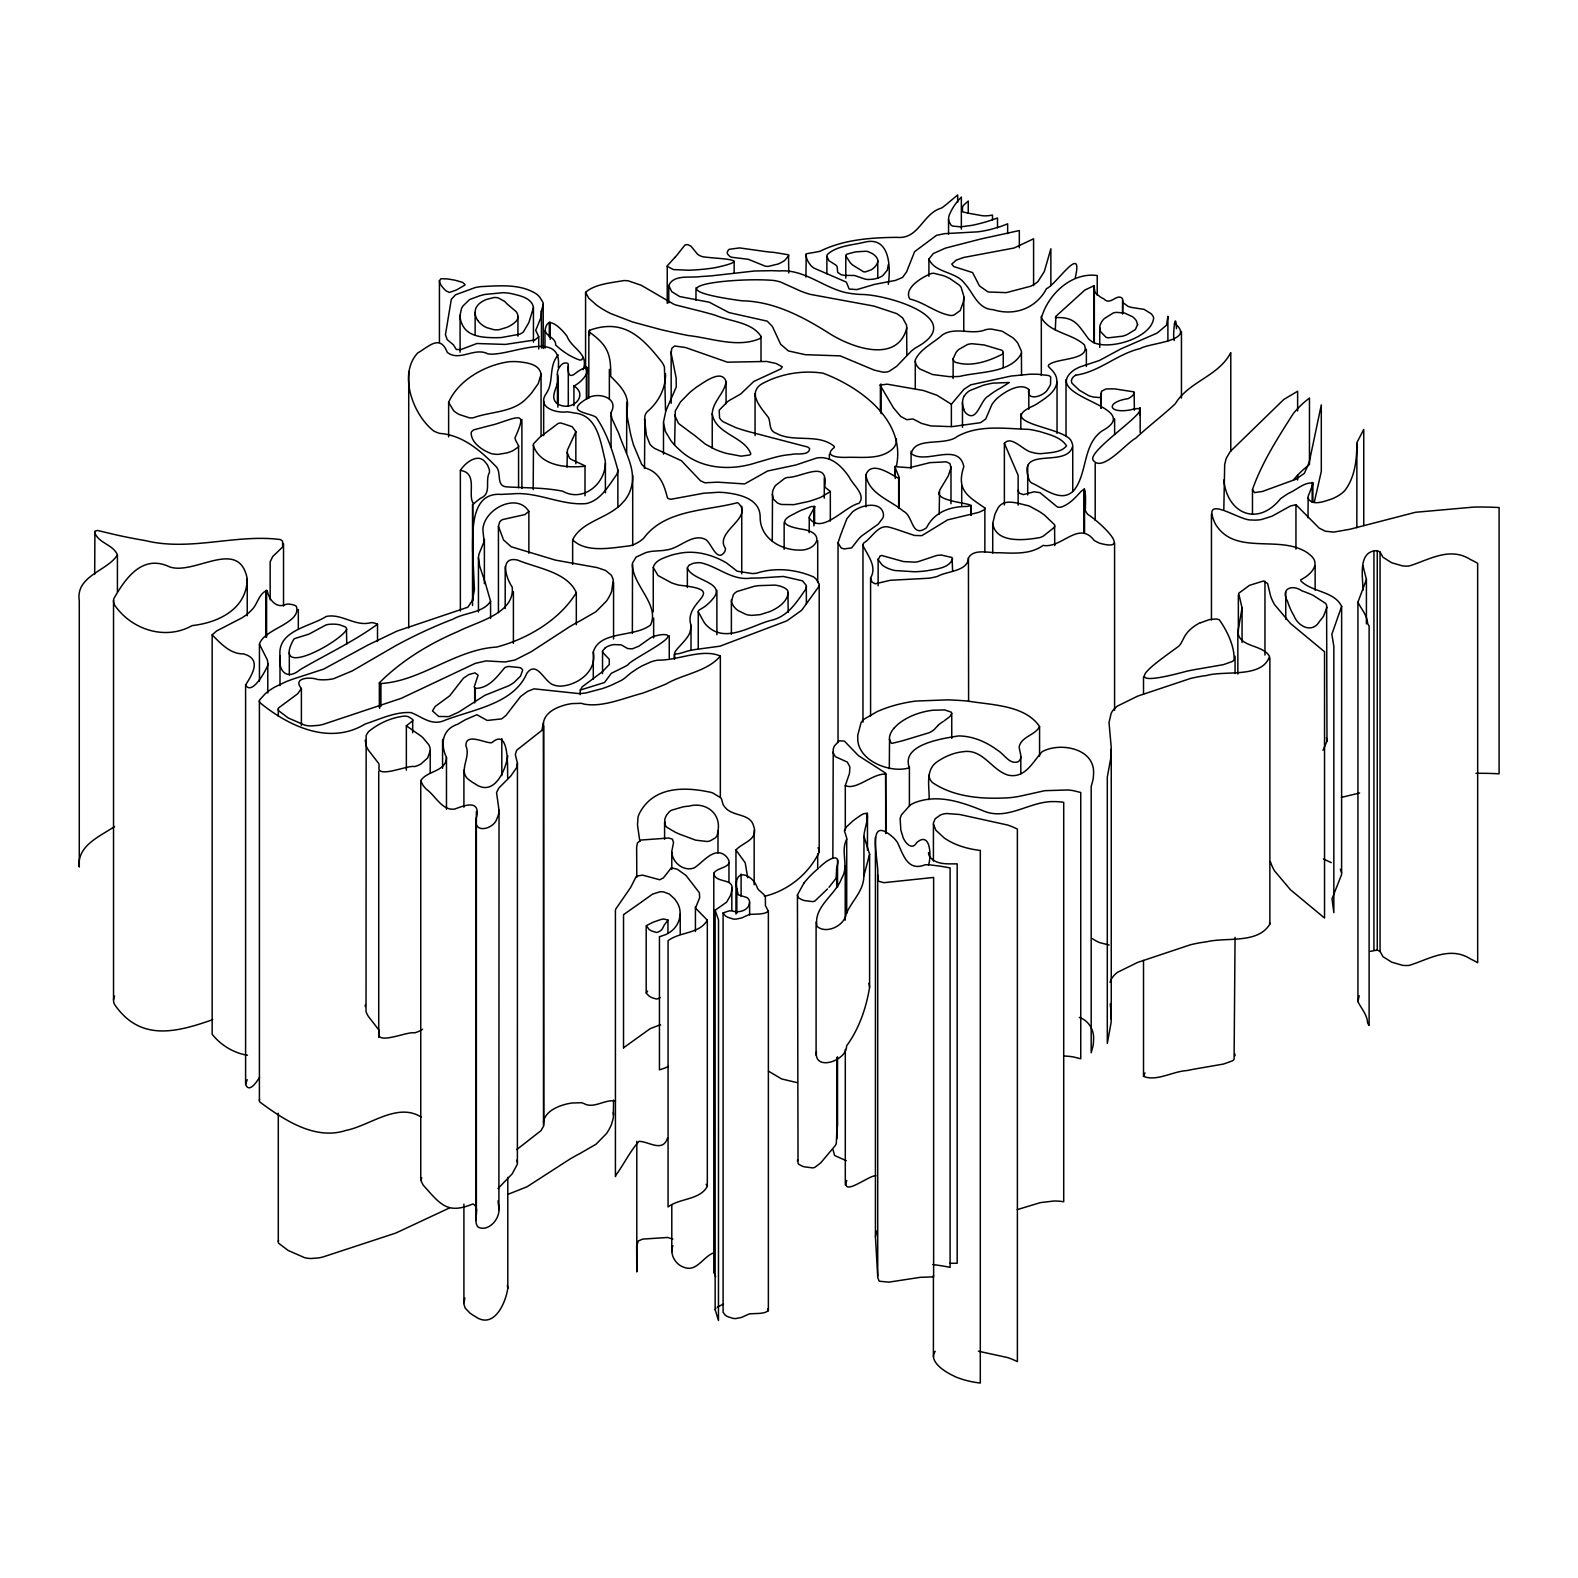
<?xml version="1.0" encoding="UTF-8"?>
<svg xmlns="http://www.w3.org/2000/svg" width="1578" height="1578" viewBox="0 0 1578 1578"><rect width="100%" height="100%" fill="white"/><g stroke="black" fill="none" stroke-linecap="round" stroke-linejoin="round"><path stroke-width="1.5" d="M720.337 796.555L720.337 656.014C701.855 648.124 678.047 660.63 657.671 660.156A31.718 18.305 0 0 0 650.945 661.872L641.851 665.995A137.148 79.176 0 0 0 637.196 668.717L631.792 672.327A65.369 37.734 0 0 0 628.478 674.97L625.342 677.633A43.119 24.893 0 0 1 621.042 680.552L611.495 685.128A134.091 77.421 0 0 1 602.48 688.56L586.01 692.92A33.651 19.429 0 0 1 578.515 693.551L534.035 688.836L527.624 691.361L520.562 696.549L505.946 715.465L501.705 718.878L487.227 720.456L476.891 714.735L465.707 719.588A206.757 119.376 0 0 0 457.798 724.184C442.057 729.292 440.183 744.283 446.475 757.46L446.475 809.238M528.867 553.286L528.867 511.39C517.071 492.395 484.919 508.589 482.947 528.551A37.635 21.737 0 0 0 483.006 531.253L484.111 541.629L479.357 553.069A47.498 27.418 0 0 0 478.45 557.744L479.653 566.107L485.077 582.262A224.115 129.396 0 0 1 486.616 587.588L490.58 601.218L490.58 618.477M573.919 385.959C587.529 394.441 575.122 408.919 562.439 405.822A13.097 7.574 0 0 1 558.533 404.461L557.448 403.85L557.409 374.242C556.797 369.035 562.873 360.08 568.139 363.729C568.691 367.635 566.561 378.365 573.642 374.696C597.115 356.194 587.667 379.529 573.919 385.959L573.919 405.684M819.732 867.249C825.61 860.898 842.317 849.556 836.695 867.742L836.695 887.467M803.912 883.088L797.442 894.923L798.034 1163.321A8.107 4.675 0 0 0 799.139 1164.505L801.979 1166.024A27.418 15.819 0 0 0 804.07 1166.773L812.611 1167.898A6.923 4.004 0 0 0 814.84 1167.345L820.678 1162.907L835.334 1145.51A31.718 18.305 0 0 0 836.301 1143.222L837.149 1124.424M877.703 874.863L878.492 881.214L883.818 882.694L933.624 877.447L933.624 1276.858L920.29 1277.332L888.868 1282.145L879.222 1281.218L877.723 1277.608L877.703 874.863C879.242 861.608 864.665 811.506 893.917 838.115A68.604 39.608 0 0 1 897.448 842.396C903.208 854.546 907.587 871.865 925.063 864.803A24.301 14.024 0 0 1 929.284 864.803L940.37 866.184A210.702 121.644 0 0 1 950.094 867.939L950.094 1267.351A210.702 121.644 0 0 0 940.37 1265.595L932.835 1264.53M877.703 1276.089L875.435 1236.619L875.435 837.208M94.7 574.392L94.897 531.194L97.481 530.445L114.346 534.469A302.542 174.665 0 0 0 123.656 536.52L127.068 537.21A376.945 217.626 0 0 0 145.511 540.623C190.149 551.629 235.891 533.759 280.332 539.558A9.448 5.444 0 0 1 282.62 541.372L282.64 546.974L272.718 556.541L270.154 561.867L270.173 599.818M617.866 507.011L617.866 470.027C612.974 452.038 606.84 432.707 596.129 417.282C589.462 412.667 567.35 412.351 582.538 401.522A47.616 27.497 0 0 1 586.562 398.918C596.622 391.226 619.799 397.242 611.061 412.529A61.266 35.367 0 0 0 612.205 419.176L616.761 429.177A305.323 176.263 0 0 1 618.931 433.851C624.691 451.86 637.571 470.638 630.411 490.107A79.176 45.703 0 0 1 627.965 495.551A81.8 47.222 0 0 1 624.71 500.404L619.858 505.611A50.003 28.877 0 0 1 615.992 508.629C602.185 519.201 580.645 523.403 572.636 539.775L572.636 564.431M572.636 539.775C586.109 553.444 612.303 547.744 630.155 545.791A29.114 16.806 0 0 0 636.881 543.088L638.577 542.122A42.389 24.479 0 0 0 643.666 538.256C664.969 509.418 705.859 511.035 737.616 502.652C755.408 517.367 713.69 531.549 725.407 548.355A21.5 12.427 0 0 1 724.677 551.846C716.984 562.991 711.579 543.503 705.879 539.656C692.545 532.457 679.704 548.671 666.311 549.953A16.806 9.705 0 0 1 661.596 550.604L651.99 551.294A37.734 21.776 0 0 0 645.974 552.556L636.072 557.093L632.522 562.971L632.364 633.429M772.273 541.215L772.51 492.119A43.454 25.09 0 0 1 775.469 485.531L784.818 478.292A17.555 10.139 0 0 1 787.402 477.444C801.742 477.7 828.884 458.646 824.722 486.497A10.395 5.996 0 0 0 826.004 488.036L830.324 491.35L830.324 521.174M1167.898 340.966L1167.898 316.33L1166.536 325.147L1157.207 333.037L1120.853 348.916L1099.393 360.494L1080.141 366.865A46.906 27.082 0 0 0 1073.77 370.159C1037.693 397.715 1147.956 405.98 1101.957 430.991C1082.725 444.7 1087.558 472.039 1074.519 489.653C1062.152 504.25 1044.38 488.391 1031.401 482.868A13.512 7.811 0 0 1 1029.389 480.402C1015.325 444.246 1067.044 469.337 1072.744 445.982A28.167 16.273 0 0 0 1071.718 442.294C1068.582 427.224 996.112 424.383 1030.572 407.144A56.788 32.783 0 0 0 1036.963 403.889C1045.662 397.972 1059.805 389.963 1056.353 377.359A44.026 25.426 0 0 0 1054.479 373.394L1053.65 372.171A37.024 21.382 0 0 0 1050.81 369.055L1048.542 366.609A3.649 2.111 0 0 1 1049.291 364.479C1057.753 357.89 1090.635 360.435 1084.402 344.892C1071.955 333.352 1050.238 333.017 1041.441 317.868C1047.871 294.692 1071.245 272.008 1097.223 275.519L1097.223 295.244M1326.98 607.214L1323.528 616.189A91.406 52.764 0 0 1 1319.681 621.121C1312.403 633.942 1298.004 626.604 1293.822 615.479A141.172 81.504 0 0 1 1290.567 609.266L1289.976 607.924A179.024 103.359 0 0 1 1287.51 601.218C1280.172 588.653 1292.165 584.038 1301.791 590.764A127.956 73.87 0 0 1 1312.916 595.202L1325.638 603.407A17.358 10.02 0 0 1 1326.605 605.262L1326.98 741.029L1323.528 749.333A91.406 52.764 0 0 1 1322.936 750.161M1326.98 741.029L1326.605 738.405A17.358 10.02 0 0 0 1326.348 737.774M665.541 410.576L664.437 367.063A46.295 26.727 0 0 0 660.945 360.928C642.049 337.1 623.31 318.125 589.541 330.275L588.831 331.676C608.003 345.464 611.021 354.005 610.706 376.373C620.075 385.821 630.49 395.407 626.762 410.477A263.408 152.08 0 0 0 627.413 417.835L630.628 434.206A727.833 420.221 0 0 0 633.547 445.035L641.556 464.11A35.327 20.396 0 0 0 645.757 468.114C660.255 472.71 664.299 485.452 667.455 497.958A5.839 3.373 0 0 0 671.084 499.259L703.749 493.224L718.601 492.277A44.598 25.741 0 0 1 726.708 492.829C740.792 494.585 760.182 499.358 760.162 517.032C759.945 537.743 779.986 549.972 798.843 550.071C815.648 551.136 826.438 534.192 804.445 529.616C792.235 527.723 772.924 523.58 794.385 513.738A89.69 51.778 0 0 1 801.072 510.345L811.408 506.518L814.82 506.775L809.297 516.716L809.179 532.674M717.99 830.778L717.26 835.176A17.851 10.296 0 0 1 715.386 837.839L710.238 840.837A11.046 6.391 0 0 1 707.062 841.488L695.622 840.147L679.211 834.032A191.648 110.657 0 0 1 675.167 832.178L666.902 827.306A14.439 8.324 0 0 1 665.403 825.373L664.752 820.067A39.332 22.703 0 0 1 666.646 814.998L669.447 811.644A16.628 9.606 0 0 1 671.636 810.185L683.333 806.792A48.287 27.871 0 0 1 689.093 806.121C705.544 801.585 721.284 813.36 717.99 830.778L717.99 852.968M516.677 1149.652L540.998 1130.637L543.601 1126.1L543.463 722.724C545.002 712.072 557.409 706.826 566.758 704.557A44.421 25.642 0 0 1 572.084 703.591L581.197 703.315A7.476 4.32 0 0 1 583.722 704.044C602.579 707.674 624.04 697.93 642.601 693.196A490.876 283.409 0 0 0 652.464 689.487A479.199 276.663 0 0 0 665.955 684.063C683.156 674.023 707.516 671.557 720.337 656.014M543.463 1122.136C545.002 1111.484 557.409 1106.237 566.758 1103.989A44.421 25.642 0 0 1 572.084 1103.002L581.197 1102.726A7.476 4.32 0 0 1 583.722 1103.456C593.801 1109.314 604.65 1098.959 615.519 1101.03M1028.797 389.51C1025.996 402.311 1045.109 395.96 1048.108 388.701A50.358 29.075 0 0 0 1050.534 384.361L1050.692 376.984A5.641 3.255 0 0 0 1048.463 375.505L1038.146 374.282A87.579 50.555 0 0 0 1029.763 374.223L1010.946 376.077L970.786 384.815L963.961 389.293L951.376 404.244L936.997 395.269L923.505 390.535L887.27 384.184L880.09 385.091L893.483 407.893L900.782 416.513L906.896 419.709L912.912 418.939L921.651 423.437L930.862 425.922L951.909 426.652L980.569 422.667L985.698 419.038L991.812 404.737A67.736 39.095 0 0 1 996.487 398.938C1003.805 392.212 1020.394 381.797 1028.797 389.51L1028.797 409.235M846.715 839.22C840.088 851.666 849.359 865.849 841.804 877.979C835.807 895.002 813.045 906.62 817.049 926.385C826.182 934.452 844.329 925.891 846.222 914.017C851.509 900.9 863.738 891.511 863.876 875.849L863.994 836.439C863.6 828.628 874.764 804.859 858.669 816.753A130.224 75.192 0 0 0 853.008 820.856L846.479 826.852L844.388 830.778L846.715 838.036L846.715 913.189M1174.387 340.453C1172.257 339.98 1175.432 306.25 1176.458 328.658M279.996 685.602L279.996 656.014C277.373 630.312 309.623 627.038 326.192 616.485C341.676 613.073 355.306 627.137 371.126 622.6A25.011 14.439 0 0 1 374.321 623.014L377.517 624.217L377.517 641.477M346.726 629.385C339.645 642.502 271.002 679.94 293.725 639.346A8.561 4.951 0 0 1 295.047 638.459L309.032 634.1L325.975 624.947A15.504 8.955 0 0 1 330.019 624.257L332.642 624.138A21.678 12.525 0 0 1 339.487 624.75L345.266 626.88A7.002 4.044 0 0 1 346.489 628.36L346.726 644.179M665.541 373.591C665.778 388.523 658.42 402.37 647.098 411.799A25.445 14.695 0 0 0 644.869 416.099L644.514 468.469M639.84 841.449L637.492 824.919L638.045 817.167A49.865 28.779 0 0 1 640.076 812.216C654.061 786.909 683.294 786.751 707.911 791.742A17.812 10.277 0 0 1 712.526 792.846L720.653 797.718A11.973 6.923 0 0 1 721.521 799.079L723.138 804.602A20.376 11.756 0 0 0 724.519 806.634C731.758 817.088 750.24 812.67 753.633 826.063C758.88 839.871 742.212 842.613 735.959 850.009L735.959 914.096M963.783 296.94L963.724 298.834A99.907 57.676 0 0 1 963.408 301.714L960.193 310.629L953.862 315.107A8.916 5.148 0 0 1 951.139 315.541C936.464 313.43 924.471 302.365 909.796 299.031C903.326 288.222 922.144 277.057 931.434 273.467A8.383 4.852 0 0 1 933.939 273.29L943.782 275.775A72.568 41.896 0 0 1 949.976 278.616L959.266 285.085A30.574 17.654 0 0 1 961.14 287.374L963.764 296.013L963.783 331.459M460.362 470.481C464.721 463.182 478.055 452.314 485.413 462.334A44.263 25.564 0 0 1 487.701 465.451L489.318 469.534A27.793 16.036 0 0 1 489.358 472.611C484.742 481.231 492.06 493.579 480.501 498.293A154.9 89.433 0 0 0 476.063 501.745L475.353 502.337A88.092 50.851 0 0 0 473.735 503.737C466.713 496.616 478.805 472.572 460.362 470.481L460.362 611.021M632.364 564.391C632.679 585.517 659.9 604.69 650.59 624.947C634.356 637.768 599.719 630.253 593.289 651.97L593.289 679.092M671.794 869.498L671.814 851.193L673.53 842.672L672.465 839.18L668.737 838.017L640.964 840.048L637.492 842.849L636.644 846.991L636.802 877.467M714.045 1252.774C703.216 1256.226 696.746 1272.696 683.688 1267.193C675.345 1264.412 669.427 1254.135 672.899 1245.673M788.211 592.618L787.678 595.517A43.178 24.932 0 0 1 780.282 605.518L778.487 606.859A49.904 28.818 0 0 1 769.788 611.613L760.063 614.67L751.759 615.361A16.214 9.369 0 0 1 746.118 614.473L738.031 610.568A32.546 18.798 0 0 1 733.632 606.228L732.231 603.861A26.865 15.524 0 0 1 731.502 601.455L733.375 594.63A19.469 11.243 0 0 1 737.064 591.494L754.442 586.247A75.902 43.829 0 0 1 758.505 585.655L774.916 585.122A18.443 10.652 0 0 1 785.824 588.712L787.106 589.876A9.093 5.247 0 0 1 787.915 591.139L788.211 612.343M557.409 374.242C561.472 384.342 547.388 396.019 557.448 403.85M1004.377 504.999L1004.377 443.359C1011.577 434.759 1023.747 451.347 1032.308 452.393A17.614 10.178 0 0 0 1041.263 453.655C1049.548 452.59 1061.008 452.866 1066.531 445.864C1061.087 437.086 1049.054 434.522 1039.744 431.544A82.766 47.794 0 0 0 1028.955 429.374C1005.048 428.743 978.912 424.324 957.096 436.573C944.611 446.337 914.431 436.317 911.394 453.655C925.655 465.037 958.615 441.347 963.823 466.634C955.992 490.028 967.728 496.281 984.869 507.938L984.238 509.832L978.893 512.337L947.628 519.872L921.828 535.652L914.431 535.455L896.837 529.478A98.901 57.104 0 0 0 889.597 527.289C878.078 523.718 872.121 538.039 863.58 543.108A9.507 5.484 0 0 0 862.988 545.574C867.722 555.555 877.368 566.66 870.583 577.942L870.583 716.017M832.849 858.294L833.223 749.155A42.882 24.755 0 0 1 834.446 745.94L839.22 740.812L844.348 741.068L858.491 755.684L885.613 773.121L885.929 833.204M896.403 439.019L896.343 441.781A30.238 17.457 0 0 1 893.444 448.034C881.55 460.125 862.476 456.87 847.07 457.344C839.299 457.719 822.493 456.673 834.308 447.442L834.21 446.337C819.554 434.246 798.547 441.229 781.544 435.607A25.978 14.991 0 0 1 776.534 433.398C768.664 431.031 770.892 423.397 768.585 417.776C761.977 408.663 747.282 394.244 760.912 384.44C779.315 373.927 802.216 369.962 823.124 373.217C860.109 387.103 906.166 420.537 896.403 466.141M1100.951 408.051L1101.424 391.324L1106 388.957L1114.522 388.859L1134.109 391.896L1134.404 410.241M1341.635 606.386L1331.852 634.277L1333.844 646.369L1333.844 912.656L1332.01 898.829L1341.596 874.567L1341.635 606.386C1334.357 591.119 1312.245 592.283 1300.903 580.98L1300.726 579.816C1310.056 575.22 1322.246 564.056 1309.562 554.489A32.448 18.739 0 0 0 1301.081 549.381C1273.762 537.033 1233.444 554.213 1215.376 523.955C1199.931 491.764 1239.578 520.937 1251.078 519.951A23.295 13.452 0 0 0 1261.414 519.556L1271.947 516.223L1290.409 506.025L1295.952 504.704L1319.129 528.058L1325.342 531.234L1333.962 532.082L1350.018 529.241L1415.545 512.278L1474.049 507.071A200.15 115.549 0 0 1 1499.1 507.544L1499.1 773.812A200.15 115.549 0 0 0 1476.022 773.319M490.58 601.218C483.381 612.994 464.642 612.442 453.182 619.089A351.381 202.872 0 0 0 435.212 626.407L427.086 630.016A493.46 284.908 0 0 0 410.359 638.025L406.315 640.076A385.012 222.281 0 0 0 395.092 646.053L352.269 670.926L333.747 678.658A27.299 15.76 0 0 1 328.027 679.585L326.153 679.743A29.331 16.944 0 0 1 317.454 679.467C310.136 676.666 292.206 677.81 301.398 688.501L301.398 725.486M875.435 1236.619L876.579 1231.057M952.619 558.908C948.891 568.573 935.458 568.987 926.68 570.822A80.537 46.492 0 0 1 914.668 571.769L894.844 570.526A27.299 15.76 0 0 1 882.102 564.944L878.236 559.776L880.031 555.989A3.866 2.229 0 0 1 881.747 555.515L903.583 561.59L915.26 562.163A16.076 9.29 0 0 0 918.495 561.551L936.622 555.495A22.565 13.038 0 0 1 941.553 555.081L952.067 557.527L952.619 571.236M446.475 757.46C446.239 771.918 426.573 770.675 420.754 780.755L420.754 1180.166L423.042 1184.861A156.735 90.479 0 0 0 424.285 1186.34A123.301 71.188 0 0 0 426.356 1188.648C442.274 1206.874 449.631 1213.482 472.966 1203.935C481.132 1208.176 472.019 1221.017 478.272 1227.171C485.57 1230.939 493.914 1224.469 496.952 1217.881A53.376 30.81 0 0 0 498.904 1211.47L499.023 810.283L496.557 792.511L498.885 787.994L510.779 776.041L516.499 767.835L517.446 763.279L515.296 754.521L516.677 750.24L541.905 730.338L543.463 722.724M888.315 264.611L887.29 270.193L882.832 275.558A17.95 10.356 0 0 1 878.887 277.669A18.522 10.691 0 0 1 872.969 279.207L868.827 279.503A12.802 7.377 0 0 1 865.257 279.168L854.605 275.499L846.597 275.4A10.316 5.957 0 0 1 843.619 275.223A11.105 6.411 0 0 1 840.975 274.611L837.681 272.343L837.168 266.781A9.034 5.227 0 0 0 835.571 264.887L828.983 260.725L826.892 256.543A14.991 8.659 0 0 1 827.365 254.492C836.932 245.635 852.396 245.221 864.764 242.144C890.209 235.95 890.722 267.806 888.315 284.336M1200.562 622.797L1209.34 619.602L1216.125 618.99A6.47 3.748 0 0 1 1219.38 619.937C1227.112 630.707 1234.686 646.447 1234.095 659.821A10.592 6.115 0 0 1 1232.418 661.438L1223.463 664.654L1195.236 669.526A226.423 130.718 0 0 0 1186.952 671.163C1117.678 689.842 1146.358 669.703 1178.845 646.152A37.3 21.54 0 0 0 1180.936 643.528L1183.914 637.828A55.151 31.836 0 0 1 1200.286 622.62M1235.061 937.352L1234.095 1059.232A10.592 6.115 0 0 1 1232.418 1060.85L1223.463 1064.065L1195.236 1068.937A226.423 130.718 0 0 0 1186.952 1070.574C1173.164 1071.206 1156.181 1081.877 1143.517 1076.334L1143.517 960.45M671.794 852.238C672.465 862.791 684.083 872.023 694.379 867.801C703.492 861.943 715.031 845.354 726.274 856.499C736.137 867.92 717.102 866.618 713.789 873.305C715.13 884.015 735.427 877.19 731.62 890.84A73.949 42.685 0 0 1 730.436 895.614L726.59 902.202L715.15 910.23L715.15 1309.641L718.463 1320.549L718.523 919.994L715.15 910.23M1362.938 590.29C1363.155 578.002 1357.119 550.643 1377.259 550.663L1380.06 552.063L1382.21 555.851A11.125 6.43 0 0 0 1383.117 557.35L1391.678 562.735L1402.349 565.851A18.837 10.868 0 0 0 1409.075 566.009C1428.938 559.953 1449.787 546.205 1470.617 559.618A78.979 45.604 0 0 1 1477.659 563.346L1477.679 962.758A78.979 45.604 0 0 0 1470.617 959.01C1449.787 945.616 1428.938 959.345 1409.075 965.42A18.837 10.868 0 0 1 1402.349 965.263L1391.678 962.146L1383.117 956.761A11.125 6.43 0 0 1 1382.21 955.262L1380.06 951.475L1377.259 950.074L1370.434 951.337M1223.818 509.576L1224.686 464.425L1226.224 458.33L1230.248 451.545L1283.782 399.471L1297.629 391.226L1297.629 410.951M476.063 1220.386L476.063 819.061C481.349 799.967 466.753 804.326 455.115 808.962C442.353 811.467 435.528 795.588 426.356 789.237A123.301 71.188 0 0 1 424.285 786.929A156.735 90.479 0 0 1 423.042 785.449L420.754 780.755M558.277 354.971C548.256 365.8 554.213 381.6 546.402 393.317C536.204 407.459 556.206 413.436 567.232 411.838A39.43 22.763 0 0 1 573.919 412.943C597.865 414.777 600.547 442.57 605.281 460.815C606.82 482.612 583.663 502.987 562.695 491.212C544.311 487.444 525.435 488.056 506.814 486.872C495.236 486.241 502.356 471.684 495.472 465.964C480.284 450.401 462.354 434.976 439.69 433.398A26.826 15.484 0 0 1 433.812 431.031C413.081 415.113 397.972 374.006 417.697 352.999C428.979 346.509 440.084 333.925 447.284 352.387C459.297 361.993 474.682 346.864 487.78 353.827C507.899 357.437 562.833 327.553 558.277 367.299M933.407 861.036L933.446 822.907L935.182 818.745L940.429 814.998A14.518 8.383 0 0 1 946.524 813.518L959.779 814.504L1007.731 825.057A69.373 40.061 0 0 1 1017.376 829.081L1017.396 1361.617A69.373 40.061 0 0 0 1007.731 1357.593L978.399 1351.222M933.407 824.051L935.892 830.245L944.058 837.839A67.44 38.937 0 0 0 951.731 842.415L956.031 844.388A63.317 36.55 0 0 0 980.313 850.443L980.293 1383.038A63.317 36.55 0 0 1 955.933 1377.022L951.731 1374.951A67.44 38.937 0 0 1 944.058 1370.394C938.318 1366.509 929.797 1358.658 935.182 1351.301M448.625 436.889L448.625 402.37C458.37 380.022 485.353 364.912 509.221 361.717A39.391 22.743 0 0 1 517.86 361.697C526.263 362.585 539.459 363.867 541.057 374.203L541.057 435.844M736.827 888.572C733.474 866.578 753.298 874.705 757.341 887.96A19.232 11.105 0 0 0 759.038 890.229L763.279 893.996A23.197 13.393 0 0 1 765.369 896.856L765.429 905.654L768.368 911.295L768.368 1310.707L765.508 1312.324A19.843 11.46 0 0 1 758.781 1313.429L749.589 1313.823L744.481 1316.052A17.812 10.296 0 0 1 741.108 1317.512L736.078 1318.518A8.837 5.109 0 0 1 733.119 1318.419L727.616 1316.624A19.607 11.322 0 0 1 725.249 1315.164L723.099 1312.324L723.099 912.912L729.115 910.861A17.378 10.02 0 0 1 732.093 910.94C739.096 913.267 749.649 910.427 749.589 901.669A13.669 7.89 0 0 0 748.465 899.026A13.946 8.048 0 0 0 747.025 897.566L738.228 894.805L736.827 888.572L736.827 913.228M889.302 768.644L889.558 736.67A45.979 26.55 0 0 1 894.41 727.714M1357.928 602.185C1361.222 609.147 1367.1 614.927 1367.633 623.527A40.042 23.118 0 0 0 1369.112 626.012L1369.112 1025.444A40.042 23.118 0 0 1 1367.633 1022.938C1367.1 1014.338 1361.222 1008.559 1357.928 1001.596L1357.928 602.185L1366.41 579.52L1362.938 565.634M1357.928 1001.596L1359.21 995.757M533.186 489.614L533.482 443.832L539.696 437.362L558.158 423.456A6.036 3.491 0 0 1 561.176 423.042L572.163 426.671L575.852 431.721L567.39 450.144L566.995 467.167M439.434 280.746L441.012 278.695L446.988 278.911A69.195 39.943 0 0 1 455.273 280.273L462.571 282.363L464.997 284.533A2.959 1.716 0 0 1 464.899 285.125L457.226 289.543A96.258 55.585 0 0 1 455.352 290.411L449.237 292.423L445.765 290.687A60.615 34.992 0 0 1 441.209 285.362L440.933 284.947A28.463 16.431 0 0 1 439.789 282.64L439.434 280.746L439.434 342.387M517.446 763.279L517.387 1164.15L512.219 1173.815L497.958 1188.629M583.091 357.378L581.828 359.606A3.057 1.756 0 0 1 580.014 360.1C571.157 357.279 562.596 351.46 555.712 345.109C556.048 337.002 544.686 336.449 545.238 329.329C547.822 313.766 562.379 330.118 567.054 336.232C571.552 348.817 589.442 353.393 583.091 369.706M541.057 374.203L538.295 383.553L531.53 393.06A148.51 85.745 0 0 1 526.934 398.011C513.146 412.943 490.916 411.207 473.065 417.874A11.697 6.766 0 0 1 469.337 417.815L459.198 414.481A35.702 20.613 0 0 1 453.675 410.793L448.625 402.37M698.245 648.755L698.265 611.317A4.379 2.525 0 0 1 698.896 610.232L702.624 607.944A36.689 21.185 0 0 0 705.78 605.834L709.449 602.599A72.095 41.62 0 0 0 712.191 599.601C728.464 582.045 691.361 581 687.357 567.804L688.994 565.22L692.88 563.464A13.965 8.068 0 0 1 700.671 562.754C717.99 566.502 732.192 581.079 751.306 578.061A100.124 57.814 0 0 0 761.326 577.883L783.378 576.463L802.551 580.842L806.299 585.458L806.397 603.644M498.431 612.56L498.431 526.283L499.693 521.983A13.157 7.594 0 0 1 502.415 519.616L524.863 514.586L528.867 511.39M541.412 310.965L543.108 304.988A15.602 9.014 0 0 0 542.931 302.345L539.834 297.256A50.062 28.897 0 0 0 536.914 294.317C520.898 283.527 499.516 285.756 481.053 286.604A32.369 18.68 0 0 0 474.939 287.65L455.509 294.81L451.308 299.347L445.45 334.694L447.205 339.645L453.478 344.892L456.298 349.468L460.697 349.645L476.891 343.511L505.354 344.418L535.021 339.96L538.709 336.686L535.731 330.354L540.998 317.434L541.412 310.965L541.491 347.988M1039.567 726.59C1035.247 735.19 1021.933 736.334 1019.23 746.335C1018.994 751.306 1023.392 757.716 1018.461 761.622C1009.742 765.251 1004.239 754.047 997.69 750.359C986.388 741.936 972.679 735.94 958.398 735.94C942.973 738.484 900.624 744.264 909.362 767.736C892.122 773.516 860.109 762.233 857.84 740.851A160.483 92.648 0 0 1 857.761 735.249L861.095 722.546A29.509 17.042 0 0 1 864.172 719.134L877.052 711.658A98.901 57.104 0 0 1 887.546 707.536A96.712 55.841 0 0 1 902.478 703.394L905.693 702.723A103.537 59.767 0 0 1 915.871 701.046L947.589 699.863A211.768 122.256 0 0 1 967.551 701.046C991.379 705.09 1025.128 704.893 1039.567 726.59L1039.567 756.178M1055.307 329.94L1055.879 316.33L1084.895 290.017L1093.81 285.835L1094.678 290.983A14.163 8.166 0 0 0 1095.645 293.054L1099.965 296.743A41.067 23.709 0 0 0 1103.791 298.853C1110.301 305.895 1116.179 293.863 1121.859 297.946A9.448 5.444 0 0 1 1122.629 299.603L1122.55 314.061M1356.843 527.703L1356.902 442.629L1363.747 429.394L1363.747 525.553M838.036 542.832L840.66 534.843A161.903 93.477 0 0 0 842.415 530.208L846.913 518.728L852.455 511.962A30.1 17.378 0 0 1 857.919 508.53C865.75 504.467 881.333 502.258 883.424 513.895A27.477 15.859 0 0 1 882.93 517.86L878.256 524.113L861.785 535.869A46.748 26.984 0 0 0 857.544 540.347L851.647 547.901L844.21 548.907A9.172 5.286 0 0 1 840.995 547.763L838.036 542.832L838.036 742.528M953.132 358.798L956.13 352.269A45.584 26.313 0 0 1 958.793 349.448L967.511 344.497A14.005 8.087 0 0 1 972.028 343.728L984.179 344.971L1001.695 350.198A5.898 3.412 0 0 1 1002.405 350.77A6.194 3.57 0 0 1 1002.74 354.024C988.656 361.204 970.746 367.516 955.084 362.112A7.219 4.182 0 0 1 953.625 360.632L953.132 358.798L953.132 378.523M863.994 836.439L869.596 854.171L869.596 987.315C866.085 1008.539 859.004 1028.836 846.577 1045.918C846.913 1060.949 813.637 1071.916 816.477 1051.638M869.596 854.171L863.876 875.849M460.086 352.229L460.086 315.245L461.407 308.815A35.091 20.258 0 0 1 463.064 305.895L469.613 299.544L479.613 295.816A93.319 53.869 0 0 1 484.801 294.455L503.362 292.66A41.501 23.966 0 0 1 510.72 293.469C518.866 295.461 532.082 297.611 533.443 307.651L533.443 342.17M507.8 755.744C505.631 770.754 493.835 797.324 475.037 783.832A51.305 29.627 0 0 1 469.751 780.341C456.851 772.056 471.368 757.479 465.944 746.078C465.175 732.981 482.986 742.114 490.107 742.745A3.215 1.854 0 0 0 491.961 742.587C510.858 726.058 506.873 773.437 507.8 777.934M507.8 1177.346L507.8 1288.299C505.631 1303.31 493.835 1329.879 475.037 1316.387A51.305 29.627 0 0 1 469.751 1312.896L465.214 1308.142L463.912 1304.217L463.912 1204.152M247.233 578.81C246.858 609.069 218.297 622.718 192.141 625.598C165 640.865 131.092 629.484 114.346 604.709A25.938 14.971 0 0 1 113.892 598.516C125.55 578.179 142.395 553.937 169.497 566.837C194.41 575.733 239.106 536.757 247.233 578.81L247.233 615.775M576.325 624.691L576.325 592.638C567.192 571.946 537.053 568.238 517.623 560.072C499.121 555.91 506.025 578.396 512.16 586.937C515.355 613.724 476.28 621.91 458.153 631.456C429.374 643.627 401.325 660.748 379.371 682.781L379.371 707.437M663.49 422.095L665.877 410.872L676.291 386.906L676.134 377.872L671.183 353.393L671.735 348.462L674.536 345.996L685.503 347.515L727.419 362.19L766.75 361.461L776.317 363.551L782.274 366.846L780.814 368.936L753.791 381.462L740.693 394.007L732.902 398.425A65.369 37.734 0 0 0 727.754 401.502L719.213 410.181L719.548 417.874A21.619 12.486 0 0 0 723.217 421.799L735.703 427.599A215.515 124.425 0 0 0 742.627 429.867A210.052 121.269 0 0 0 747.558 431.346L807.739 447.047A6.805 3.925 0 0 1 809.672 448.882C808.666 456.2 796.397 452.866 791.091 454.543C779.354 455.214 768.308 459.435 757.045 462.433C731.107 471.191 700.119 469.416 679.428 449.769A115.431 66.631 0 0 1 670.906 440.696L665.265 431.169L663.49 422.095L663.49 454.148M1018.126 505.098L1018.145 475.313L1004.377 443.359M674.615 444.641L675.325 410.891L680.493 401.917L689.547 392.685A143.105 82.628 0 0 1 696.983 386.827C703.966 382.468 721.698 368.463 726.077 381.541L726.077 403.731M1270.468 861.785A114.385 66.039 0 0 0 1274.511 870.839L1290.469 889.755L1324.534 918.041L1324.534 651.753L1290.469 623.468L1274.511 604.552A114.385 66.039 0 0 1 1270.468 595.517L1267.607 583.485L1263.386 581L1249.5 585.339L1238.671 593.289L1242.064 607.984L1237.842 632.107L1237.842 674.023M259.443 681.223L259.443 644.238C263.763 628.636 301.97 623.468 296.309 606.228A11.046 6.391 0 0 0 293.35 604.808L288.971 604.058A7.495 4.32 0 0 0 285.874 604.374C276.15 609.147 268.753 599.147 267.215 590.586C258.733 592.815 257.549 605.262 250.922 610.725A71.01 40.989 0 0 1 246.76 614.453A66.256 38.247 0 0 1 241.947 617.866L216.6 630.963L212.162 634.869L212.162 1034.28C221.019 1045.386 233.623 1052.94 247.45 1055.268M726.077 381.541C724.499 393.336 712.842 401.443 712.23 413.614L712.23 448.132M1252.478 514.191L1252.478 489.535C1261.867 462.571 1277.924 437.717 1293.25 413.653A149.614 86.376 0 0 1 1305.953 400.832L1309.464 398.05L1309.464 464.622M422.549 1029.27L420.833 1030.335A23.492 13.571 0 0 1 414.58 1032.86C407.795 1030.986 375.702 1045.82 379.114 1032.525A21.757 12.565 0 0 0 378.681 1029.724L368.424 1016.469A51.246 29.587 0 0 1 366.037 1011.537L366.155 735.565A31.461 18.167 0 0 1 368.897 731.364C378.838 723.158 391.916 717.319 404.796 716.077A11.815 6.825 0 0 1 408.248 716.668L412.509 719.312A5.267 3.038 0 0 1 412.509 720.988L406.355 725.801L406.355 770.182M365.228 1006.547L365.327 1004.93M1143.517 1076.334L1145.036 1072.902M797.442 1161.211L797.62 1159.869M899.046 508.136L899.263 477.641L894.785 466.634L909.48 467.719L929.955 462.63L946.346 461.841L949.995 463.597L950.903 468.015L948.279 475.905L939.581 490.363L939.166 514.211M499.023 810.283L498.904 812.059A53.376 30.81 0 0 1 496.952 818.469C494.427 828.766 473.578 834.624 476.063 819.061M498.431 526.283L503.56 539.992L511.193 546.757L555.495 560.131L596.938 567.547L605.636 570.467L611.416 575.28L613.29 579.698L611.633 591.454A106.712 61.601 0 0 1 606.386 601.159L595.951 611.712L580.053 620.904A207.98 120.066 0 0 0 569.993 626.486L531.214 651.734L515.02 659.999L505.138 661.971L486.004 660.906L475.215 663.391L401.246 698.344L323.766 724.184A28.818 16.648 0 0 1 319.012 725.308L311.083 725.959A18.226 10.513 0 0 1 304.653 725.13L288.202 717.951L278.675 710.731A8.817 5.089 0 0 1 278.576 707.93L297.631 693.827L301.398 688.501M613.566 1100.044L613.349 1117.717L611.633 1123.99A106.712 61.601 0 0 1 606.386 1133.694L595.951 1144.267L580.053 1153.459A207.98 120.066 0 0 0 569.993 1159.041L526.953 1186.814L508.215 1194.23M992.72 553.089L992.72 523.501L994.988 514.112A98.23 56.709 0 0 1 996.941 510.128C1002.346 497.188 1017.514 503.421 1027.574 505.552A17.437 10.06 0 0 1 1029.546 506.183L1039.172 511.43A149.89 86.534 0 0 1 1044.498 515.079L1054.558 524.744L1054.755 545.672M259.542 1077.399C256.938 1081.463 249.285 1093.672 245.596 1084.461L245.596 685.03C252.026 674.575 262.402 659.012 243.347 653.864C230.368 654.199 220.427 643.272 212.162 634.869M245.596 1084.461L247.174 1079.648M641.812 901.768L652.562 894.115L659.801 891.826A9.231 5.326 0 0 1 663.667 891.945L669.21 893.976L674.536 898.849A59.984 34.637 0 0 1 676.134 901.097C683.688 911.078 679.98 925.911 669.644 932.361A24.222 13.985 0 0 1 664.831 934.926L660.788 936.306A19.035 10.987 0 0 1 659.446 936.661L659.446 1069.805A19.035 10.987 0 0 0 660.788 1069.45L664.831 1068.05A24.222 13.985 0 0 0 668.263 1066.393M667.967 920.152L664.949 924.136A18.916 10.928 0 0 0 664.082 925.359L662.464 928.614A12.545 7.239 0 0 1 658.46 931.927L657.119 932.342A2.623 1.519 0 0 1 656.231 932.401L651.99 931.099A25.702 14.833 0 0 1 649.169 929.541L646.349 925.655L652.72 922.38A62.311 35.978 0 0 0 654.495 921.73L661.162 919.422A10.612 6.115 0 0 1 663.766 919.067L667.928 919.954L667.967 932.48M1237.842 632.107C1239.677 647.828 1262.597 644.159 1269.521 656.389C1262.321 678.639 1224.784 670.196 1206.519 675.522A87.914 50.752 0 0 0 1190.266 678.54L1137.659 696.135L1117.402 706.096A38.898 22.447 0 0 0 1111.228 713.098L1109.018 722.487L1111.07 745.546A222.557 128.489 0 0 1 1111.05 756.552L1107.302 777.165L1107.302 1043.433L1111.05 1022.82A222.557 128.489 0 0 0 1111.07 1011.833L1110.241 1003.963M1269.876 657.77L1269.876 924.057C1257.844 944.236 1226.52 936.918 1206.519 941.81A87.914 50.752 0 0 0 1190.266 944.827L1137.659 962.402L1117.402 972.364A38.898 22.447 0 0 0 1111.228 979.386L1110.024 982.226M667.218 303.331L667.257 265.873L674.733 257.53M928.535 864.922C931.395 857.091 930.862 830.482 916.7 842.573C911.768 851.765 903.464 841.271 902.419 835.097A137.7 79.492 0 0 1 900.821 829.89L900.15 818.765A46.492 26.846 0 0 1 901.492 814.8L910.23 805.017A26.629 15.366 0 0 1 915.595 802.374C938.811 793.695 963.053 802.551 984.711 811.447C1008.5 820.382 1030.237 800.973 1053.946 801.604A32.941 19.015 0 0 1 1061.225 801.999L1063.71 802.334L1063.71 1201.746L1061.225 1201.41A32.941 19.015 0 0 0 1053.946 1201.016L1040.415 1202.614L1017.277 1209.616M707.319 920.171C699.488 934.038 680.059 931.631 668.066 940.666L668.066 1206.953C680.059 1197.899 699.488 1200.306 707.319 1186.439L707.319 920.171L695.484 908.04L699.665 897.724L699.389 892.773L685.976 875.415L677.337 869.281L671.36 867.762L663.391 877.881L659.742 879.774L642.502 875.1L636.368 876.224L630.569 887.586L615.854 908.908A35.367 20.415 0 0 0 615.42 910.289L615.42 1176.557A35.367 20.415 0 0 1 615.874 1175.196C623.843 1164.327 630.431 1150.618 639.031 1141.348C648.814 1141.407 662.898 1152.966 667.553 1137.896M1308.004 517.762L1308.162 496.281L1313.152 483.42C1305.519 481.073 1296.11 490.285 1288.615 493.303A125.609 72.509 0 0 0 1280.468 498.806C1257.449 527.269 1227.092 513.442 1223.818 479.988M968.596 701.401L968.438 557.902C973.882 548.059 989.958 553.385 999.347 552.734C1014.161 553.267 1030.473 554.568 1043.137 545.396C1061.54 548.848 1078.681 520.05 1094.126 540.386A37.399 21.599 0 0 0 1099.767 543.246C1134.404 552.892 1097.045 519.971 1087.775 514.389A34.953 20.179 0 0 1 1085.289 510.286C1086.729 470.343 1081.897 499.871 1061.166 507.13A4.833 2.801 0 0 1 1057.28 506.913L1040.04 492.691L1034.123 491.784L1023.432 494.604L1019.151 493.145L1018.126 490.304M906.857 327.869C897.073 365.248 848.846 346.726 826.616 331.696C800.815 315.679 772.904 301.319 741.818 300.787C640.451 286.94 736.453 277.057 773.674 280.47A28.148 16.253 0 0 1 780.814 282.127L800.519 291.023A75.428 43.553 0 0 0 810.086 294.336L873.877 306.073L896.975 313.706L902.636 317.888L906.62 325.265L906.857 354.971M805.944 277.136L806.2 253.802L816.654 251.967A23.749 13.709 0 0 0 820.106 251.218C843.836 239.501 870.859 237.607 896.975 237.351C919.106 239.501 922.499 213.385 941.553 208.04A103.083 59.51 0 0 0 948.102 202.97L957.668 194.962L957.668 202.359M94.7 532.476C98.25 543.187 113.281 544.509 117.423 554.904C107.62 570.96 75.409 575.694 79.275 600.745L79.275 867.012C76.671 845.769 100.124 836.241 114.583 826.556M1174.387 323.194C1197.505 341.262 1148.922 342.82 1140.401 348.541C1116.751 354.064 1099.767 371.777 1075.624 375.209M660.058 997.592A12.545 7.239 0 0 1 658.46 998.479L657.119 998.913A2.623 1.519 0 0 1 656.231 998.973L651.99 997.671A25.702 14.833 0 0 1 649.169 996.112L646.25 993.213L647.591 991.083M533.443 307.651L528.906 322.504L523.423 331.893A14.952 8.64 0 0 1 519.596 334.22L501.587 337.514A64.106 37.004 0 0 1 493.559 337.692C482.178 337.514 467.443 336.39 462.176 324.397A58.603 33.848 0 0 1 460.559 319.742A56.926 32.862 0 0 1 460.086 315.245M668.776 285.618C673.451 274.02 690.612 278.241 700.711 276.525A163.205 94.226 0 0 0 712.072 275.775L754.481 271.002L771.109 270.666A181.115 104.562 0 0 1 779.374 270.943C803.892 269.029 822.493 286.959 845.019 292.423A57.972 33.473 0 0 0 855.67 294.08A56.413 32.566 0 0 0 860.779 294.455C886.205 294.139 970.47 318.638 915.279 348.008A67.045 38.72 0 0 0 910.96 351.44L896.62 366.372L889.124 371.323A9.33 5.385 0 0 1 883.029 372.171L874.251 370.12L840.186 355.878L805.194 354.675L788.408 350.927L780.676 344.3L772.372 326.449L767.224 321.162L729.016 312.602L709.311 302.226L679.724 296.565L671.735 291.654L668.776 285.618L668.776 302.877M406.355 725.801L417.618 733.731A59.905 34.578 0 0 1 422.825 737.597L428.9 744.895A33.572 19.37 0 0 1 430.222 750.832L427.638 757.973L420.833 764.068A23.492 13.571 0 0 1 414.58 766.592C407.795 764.699 375.702 779.552 379.114 766.257A21.757 12.565 0 0 0 378.681 763.436L368.424 750.201A51.246 29.587 0 0 1 366.037 745.27L365.228 740.26M845.788 255.912L845.926 255.261A4.872 2.801 0 0 1 846.794 254.176L855.098 251.987A66.828 38.582 0 0 1 858.215 251.691L865.73 251.257A7.456 4.32 0 0 1 868.117 251.632L872.18 253.486A24.656 14.241 0 0 1 875.751 256.425L876.421 257.194A15.997 9.231 0 0 1 877.624 262.185L877.368 262.954A25.386 14.656 0 0 1 871.411 269.72L865.612 271.85A5.543 3.195 0 0 1 863.62 271.81L852.574 265.005A128.706 74.304 0 0 1 850.167 262.638L845.788 255.912L845.788 278.103M463.912 1302.777L464.899 1297.944M833.006 1149.652L834.584 1155.49L846.262 1160.698M929.107 799.671C929.718 787.363 924.649 769.768 937.431 761.602C945.044 756.375 953.881 752.667 963.113 751.72C983.055 748.465 991.812 770.537 1008.342 775.192C1025.305 778.664 1032.801 761.799 1042.131 751.72C1059.745 741.877 1094.718 748.15 1093.574 773.259A124.504 71.878 0 0 1 1092.903 780.262L1091.187 786.475L1091.187 1052.743L1092.903 1046.53A124.504 71.878 0 0 0 1093.574 1039.547C1094.264 1029.98 1088.564 1020.433 1079.273 1017.415M584.984 495.788L585.024 465.786L572.715 460.145A13.946 8.048 0 0 1 569.54 458.093L566.995 452.373M518.57 445.824A6.746 3.886 0 0 1 518.156 447.166L512.83 450.756A35.091 20.258 0 0 1 507.051 452.866L498.49 454.346A15.76 9.113 0 0 1 491.586 453.675C482.789 450.697 470.698 442.629 471.191 432.471A10.928 6.312 0 0 1 473.933 429.788L489.555 425.685A85.528 49.372 0 0 0 496.182 423.949C521.194 415.645 526.519 412.036 515.02 437.836A22.033 12.723 0 0 0 515.75 440.42L518.57 445.824L518.57 487.72M674.753 257.53A65.96 38.089 0 0 0 678.895 252.638L684.931 245.063A3.452 1.992 0 0 1 688.067 244.748L691.006 246.227L697.673 254.354A16.825 9.705 0 0 0 702.644 256.741C718.542 259.127 756.552 258.812 714.972 267.727A125.747 72.588 0 0 1 688.58 270.233L673.313 269.562L667.218 266.347M865.908 506.893L865.908 474.84C871.352 460.046 890.229 474.13 899.046 478.548M653.253 567.508C655.107 560.052 664.239 557.862 670.532 555.417A50.378 29.075 0 0 1 678.757 553.444C694.695 550.032 711.205 554.332 725.209 562.163A30.061 17.358 0 0 1 728.208 564.253L737.222 571.236L752.45 573.564A20.415 11.776 0 0 0 756.769 573.149C775.133 567.173 796.002 569.303 813.459 576.877A30.495 17.614 0 0 1 816.122 579.067L819.061 583.761A18.029 10.415 0 0 1 819.12 586.148L801.703 610.213L786.949 620.805L720.022 646.171L693.906 649.722A101.367 58.524 0 0 0 687.14 651.181C657.888 661.221 689.566 641.26 690.237 630.766A47.991 27.714 0 0 0 691.006 625.322C682.761 600.409 730.93 590.547 679.053 585.182A60.26 34.795 0 0 1 671.735 582.933L658.046 575.556L653.253 567.508L653.253 611.889M1021.538 353.176C1010.788 373.414 979.958 371.363 959.818 376.373A58.761 33.927 0 0 1 948.832 376.59L932.677 374.558L919.915 369.015A23.67 13.669 0 0 1 916.562 365.287L915.911 363.946A25.327 14.616 0 0 1 915.319 359.804C920.487 348.738 933.604 342.978 942.5 334.832C955.834 326.311 971.87 335.542 985.934 329.605A15.543 8.975 0 0 1 991.457 329.092L1002.05 331.163L1012.681 337.653A58.208 33.611 0 0 1 1017.79 343.136L1021.42 351.164L1021.538 375.367M788.763 255.735L784.621 260.488A37.379 21.579 0 0 1 778.053 264.039L768.427 266.366A10.513 6.075 0 0 1 765.231 266.169L748.386 259.325L731.975 257.293A6.884 3.984 0 0 1 729.924 256.524L727.596 254.097A10.77 6.213 0 0 1 727.3 252.263L728.227 250.192A6.549 3.787 0 0 1 729.45 249.265L739.609 247.924L761.03 250.922A93.102 53.751 0 0 0 774.167 252.421L788.527 254.808L788.763 272.994M845.295 829.969L845.295 785.588L849.516 773.279L849.871 766.928L847.366 762.115L835.334 756.651L832.849 752.272M875.869 1175.709C869.241 1174.999 841.212 1197.88 846.755 1180.462M585.576 368.759L585.576 292.344C595.024 283.902 611.357 282.876 623.902 280.568A18.719 10.809 0 0 1 628.34 280.864L641.319 285.322L673.885 304.278A29.489 17.023 0 0 0 676.469 305.146L701.954 311.556A490.758 283.33 0 0 1 715.465 315.284C730.141 321.636 751.956 322.011 761.01 336.41L761.01 361.066M830.324 491.586L821.171 497.109A105.41 60.871 0 0 1 808.764 501.429L793.931 504.644L781.682 504.487A12.782 7.377 0 0 1 777.323 502.869L773.457 499.181L772.273 494.368M894.391 727.714L897.606 724.578A64.382 37.182 0 0 1 908.257 717.576A55.092 31.816 0 0 1 932.598 710.238L944.63 709.922L951.061 712.072A4.971 2.86 0 0 1 951.751 713.355L949.936 716.53L944.058 720.929M420.754 1180.166L421.819 1177.938M715.682 1276.76L713.946 1271.986M377.517 624.217C353.65 641.595 325.837 654.633 300.175 669.624C286.348 681.301 277.866 670.157 279.996 656.014M605.262 647.848A16.747 9.665 0 0 1 608.457 646.073L609.759 645.58A16.155 9.33 0 0 1 614.158 644.574L621.259 644.869L627.669 648.558L632.147 648.874L638.853 646.211L651.063 637.532A21.106 12.19 0 0 1 654.831 636.092L657.415 635.421A36.195 20.889 0 0 1 661.438 634.672C686.785 632.817 630.51 659.545 628.103 664.654A29.686 17.141 0 0 1 624.375 666.883L611.376 673.273L604.512 682.524L580.487 689.981L582.183 686.844L602.125 671.952L609.286 664.516L609.266 659.308L602.757 652.483A6.213 3.59 0 0 1 602.618 650.925L605.262 647.848M1314.375 501.843L1321.299 471.447L1321.299 404.895L1309.188 462.413L1304.355 473.321L1295.834 479.278L1262.459 491.448L1254.51 492.612L1252.478 489.535M576.325 592.638C559.677 619.917 527.427 638.991 496.636 647.059C454.918 649.485 420.754 681.735 379.726 683.59L379.371 682.781M1100.951 393.257L1101.109 396.551A2.15 1.243 0 0 1 1099.314 397.538L1093.633 397.045A24.597 14.202 0 0 1 1088.642 395.624L1079.372 390.259L1072.034 383.296A13.768 7.949 0 0 1 1071.482 380.476A14.281 8.245 0 0 1 1075.624 375.209M928.909 276.347L928.909 259.088L933.269 253.565L945.439 248.121L980.431 239.087A425.744 245.793 0 0 1 993.075 236.325L1019.329 230.546L1019.329 247.805M715.15 1309.641L715.84 1308.201M1134.404 392.981L1132.866 395.328A22.585 13.038 0 0 1 1128.092 398.642C1105.409 402.153 1107.914 413.949 1130.499 409.885C1166.576 400.062 1088.13 448.783 1092.903 459.731C1101.503 473.775 1126.495 442.747 1135.687 438.25C1148.449 426.277 1162.493 415.744 1175.255 403.81C1188.747 381.422 1218.255 376.491 1230.505 353.038M768.368 911.295L765.508 912.912A19.843 11.46 0 0 1 758.781 914.017L749.589 914.412L744.481 916.64A17.812 10.296 0 0 1 741.108 918.1L736.078 919.106A8.837 5.109 0 0 1 733.119 919.007L727.616 917.212A19.607 11.322 0 0 1 725.249 915.753L723.099 912.912M114.602 996.093L113.892 997.927A25.938 14.971 0 0 0 114.346 1004.121C139.929 1041.875 176.105 1032.525 212.714 1019.644M623.744 914.51L641.102 902.32M623.744 1047.654L650.175 1028.659L659.801 1024.95A9.231 5.326 0 0 1 660.59 1024.911M964.434 395.841L965.125 394.816A26.057 15.05 0 0 1 969.78 390.594L983.252 385.288A83.22 48.05 0 0 1 992.7 383.138L1009.289 382.507L1000.768 387.932A82.036 47.36 0 0 0 988.755 395.822C980.096 399.55 977.295 423.713 965.775 413.002A24.143 13.946 0 0 1 964.769 411.661L963.566 409.235M865.908 474.84C868.472 493.875 890.485 500.147 903.366 511.173C913.524 515.868 911.236 538.749 926.542 527.723C934.334 512.041 950.035 506.459 966.821 506.459C983.114 503.737 934.906 502.554 939.166 492.02M845.295 785.588C856.361 790.657 872.161 773.378 885.929 774.048M829.002 887.309L835.334 879.242A31.718 18.305 0 0 0 836.301 876.954L836.695 867.742M827.483 888.947L814.84 901.077A6.923 4.004 0 0 1 812.611 901.63L804.07 900.505A27.418 15.819 0 0 1 801.979 899.736L799.139 898.237A8.107 4.675 0 0 1 798.034 897.054L797.442 894.923M937.924 725.525L934.768 728.977A25.781 14.873 0 0 1 929.403 732.646L904.135 740.299A78.742 45.466 0 0 0 901.235 741.127L892.122 743.337A2.446 1.4 0 0 1 891.136 743.041L889.302 739.056M584.984 466.2C566.423 468.232 540.307 466.102 533.186 445.233M818.489 868.294L816.536 869.951A161.134 93.023 0 0 0 803.932 883.088M1308.596 465.273L1305.933 467.384A149.614 86.376 0 0 0 1293.25 480.225M943.072 721.6L941.731 722.487A59.293 34.223 0 0 0 940.153 723.592A28.305 16.352 0 0 0 937.904 725.505M723.533 1304.059L717.3 1307.117M449.454 1207.959L395.822 1233.049L323.766 1256.719A28.818 16.648 0 0 1 319.012 1257.863L311.083 1258.514A18.226 10.513 0 0 1 304.653 1257.686L288.202 1250.486L278.675 1243.286A8.817 5.089 0 0 1 278.576 1240.466M764.383 896.343C788.31 890.525 808.252 874.173 819.12 852.436A18.029 10.415 0 0 0 819.061 850.029L818.035 847.662M1359.625 792.984L1341.399 797.403M949.917 1263.288L957.175 1263.268L957.175 863.856C947.865 863.758 935.951 865.099 929.698 856.598A20.06 11.579 0 0 1 928.535 852.593M1064.578 1056.037L1068.207 1056.274A31.027 17.91 0 0 1 1074.263 1057.142L1080.752 1058.779L1080.752 792.491L1074.263 790.874A31.027 17.91 0 0 0 1068.207 789.986L1044.794 790.677L1021.617 795.845A62.607 36.136 0 0 1 1009.762 797.699C983.607 799.336 954.67 797.679 932.42 782.53A23.631 13.65 0 0 1 929.225 776.849L929.107 775.015M475.294 688.402C489.042 688.363 496.952 676.745 504.763 667.672A9.527 5.503 0 0 1 508.668 666.449L520.069 667.632A7.101 4.103 0 0 1 522.634 670.334L520.484 676.153L514.172 682.347A44.5 25.682 0 0 1 508.491 685.878L484.821 695.346L458.685 712.112L448.744 716.609L438.723 716.471L432.471 710.889L435.232 706.431L449.671 695.839L463.459 678.165L468.765 674.595L475.037 672.879L478.095 675.147L474.189 687.002L475.294 688.402L475.294 700.731M1109.078 945.025L1099.767 942.658A37.399 21.599 0 0 1 1094.126 939.798L1092.489 938.713M796.831 1082.567L781.603 1078.938L768.525 1071.186M1323.449 859.004L1331.28 862.633M421.208 1117.066C397.419 1102.075 369.942 1125.627 346.115 1130.381C314.85 1140.677 283.843 1119.729 259.778 1101.977A7.929 4.576 0 0 1 259.66 1099.294M1055.307 317.612C1075.427 316.606 1078.326 325.502 1088.84 339.27A91.997 53.119 0 0 0 1092.883 342.248C1109.551 350.711 1151.841 337.87 1153.696 317.77A24.538 14.163 0 0 0 1151.25 313.805L1144.168 309.406L1132.57 307.592A20.336 11.736 0 0 1 1128.132 306.448L1122.55 302.266M706.116 1184.25L707.319 1186.439M672.879 1239.125L667.711 1237.468L642.66 1239.105L638.321 1240.979L636.644 1246.403L636.802 1271.947L636.802 1141.269M767.618 1308.951L768.368 1310.707M477.72 320.472L477.325 319.88A38.819 22.408 0 0 1 475.215 311.122L475.511 309.387A25.07 14.478 0 0 1 480.738 302.503A29.903 17.259 0 0 1 486.28 299.485L494.092 297.512A8.6 4.971 0 0 1 498.175 297.887L504.388 301.24A42.428 24.498 0 0 1 506.952 303.844L515.118 310.748A11.145 6.43 0 0 1 516.539 312.148L517.328 313.568A21.776 12.565 0 0 1 517.762 318.085A17.161 9.922 0 0 1 515.888 321.498L513.264 323.746A39.983 23.078 0 0 1 507.209 327.238L499.062 329.723A12.328 7.121 0 0 1 494.249 329.763L486.635 327.613A29.469 17.023 0 0 1 477.799 320.472M1340.314 869.202L1341.635 872.654M1269.521 922.657L1269.876 924.057M868.926 983.272L869.596 987.315M1308.004 498.037C1312.008 506.637 1324.83 501.114 1331.654 499.023A45.565 26.313 0 0 0 1339.051 495.255A40.929 23.631 0 0 0 1344.831 490.541C1354.851 477.523 1356.843 459.869 1356.843 443.872M516.992 1159.968L517.446 1162.69M507.386 1285.439L507.8 1288.299M498.017 1200.858L499.023 1209.695M698.245 611.771L704.163 622.462A38.661 22.309 0 0 0 706.806 625.559C724.894 643.942 750.556 625.914 770.301 620.529C787.738 616.998 796.397 602.362 805.727 589.245A17.319 10.001 0 0 0 806.397 586.405M735.959 850.009L745.23 862.831L747.696 877.762M1234.864 1053.926L1235.061 1055.702M259.443 644.238L267.333 659.9A65.25 37.675 0 0 1 267.787 665.206C265.814 670.65 251.908 696.056 245.596 685.03M613.29 1112.234L613.566 1114.837M805.944 254.946L806.555 257.924A59.076 34.105 0 0 0 808.271 261.909L810.974 265.676A19.764 11.421 0 0 0 814.504 268.359L846.321 282.087L849.161 289.011L856.854 289.602L874.705 284.336L895.416 280.43L902.596 277.412L906.581 271.87L914.609 251.671L936.504 235.339L944.492 233.662L977.808 231.848A75.35 43.494 0 0 0 991.004 229.343L999.485 226.877A96.258 55.565 0 0 0 1007.652 223.8L1007.652 233.662M870.583 577.942L872.003 582.065L875.159 583.84L890.347 580.27L929.205 578.219A59.116 34.144 0 0 0 937.47 576.404C946.839 570.96 968.064 571.532 968.438 557.902M809.179 517.88C821.428 535.632 844.467 506.518 858.984 503.323C866.401 494.92 852.731 484.821 849.26 477.167C843.224 468.35 835.156 459.474 824.012 457.876A13.078 7.555 0 0 0 816.733 458.014L795.923 464.977L767.618 470.994L744.638 483.933L717.635 482.158L704.952 482.809L700.533 480.817L681.361 460.677L654.653 448.428A26.215 15.129 0 0 1 649.801 443.97L646.487 435.508L644.514 419.156M712.23 413.614C715.071 434.226 744.796 436.435 750.832 453.951A4.892 2.821 0 0 1 749.787 454.977L741.108 456.18L725.939 453.281A75.31 43.474 0 0 1 714.755 449.237L705.405 444.148L694.458 435.311A87.52 50.516 0 0 0 691.046 432.845L678.501 423.456L674.615 415.053M585.576 292.344L588.732 298.203L596.622 305.126A99.355 57.36 0 0 0 610.785 313.568L632.462 321.932L660.215 329.447A468.37 270.41 0 0 0 688.442 335.562C711.56 338.067 737.577 348.304 759.965 338.54A8.048 4.655 0 0 0 761.01 336.41M992.72 523.501C995.856 543.66 1024.852 540.287 1039.961 537.546A18.167 10.494 0 0 0 1043.314 536.106L1054.242 527.446A7.397 4.261 0 0 0 1054.755 525.947M593.289 651.97C597.174 670.966 577.982 685.168 560.821 686.134A12.387 7.16 0 0 1 554.095 685.089C544.41 682.939 537.21 659.505 526.835 673.313C513.56 704.616 471.388 709.548 443.023 721.028C430.873 725.505 421.385 716.471 410.99 712.585C395.052 711.619 380.042 719.193 365.208 723.986C329.526 745.743 288.537 726.156 259.778 702.565A7.929 4.576 0 0 1 259.66 699.882L265.498 693.472A72.47 41.837 0 0 1 275.183 686.864L285.815 681.795A104.168 60.142 0 0 1 294.968 678.441L323.668 669.111L368.049 644.988L397.183 631.022L467.818 607.234L472.295 600.607L474.445 589.817L472.848 555.614A501.173 289.346 0 0 1 472.631 545.771C472.69 525.829 472.789 492.001 501.311 494.427A128.883 74.422 0 0 1 511.371 493.953C537.033 491.093 560.663 505.71 586.109 503.599C600.764 500.542 608.536 485.787 616.682 474.583A34.065 19.666 0 0 0 617.866 470.027M928.909 259.088C934.807 273.112 955.893 271.258 964.73 283.567C973.527 293.054 977.65 309.11 993.154 309.663C1014.516 316.35 1036.194 308.42 1046.569 288.518C1055.426 285.677 1083.751 241.572 1075.269 277.629M1380.06 552.063L1380.06 951.475M1377.259 550.663L1377.259 950.074M1373.925 550.683L1373.925 950.094M1366.41 579.52L1366.41 623.902M1315.145 565.614L1315.145 590.251M1312.896 482.671L1312.896 502.396M1312.166 482.335L1312.166 502.06M1297.629 475.057L1297.629 479.988M1295.952 504.704L1295.952 549.085M1285.754 592.164L1285.754 619.286M1264.964 581.118L1264.964 655.087M1242.064 607.984L1242.064 642.502M1238.355 594.788L1238.355 631.772M1235.061 656.29L1235.061 673.55M1230.781 352.624L1230.781 451.249M1211.45 513.955L1211.45 619.976M1181.449 331.479L1181.449 398.05M1143.517 676.923L1143.517 694.182M1140.164 407.874L1140.164 432.53M1139.632 407.657L1139.632 415.053M1122.688 300.155L1122.688 312.483M1114.62 418.762L1114.62 434.483M1114.581 542.694L1114.581 710.337M1111.247 749.234L1111.247 1019.151M1101.247 395.999L1101.247 408.327M1099.728 327.672L1099.728 347.377M1095.191 463.656L1095.191 520.365M1094.323 285.914L1094.323 342.623M1093.81 285.835L1093.81 342.525M1086.374 349.231L1086.374 366.49M1084.54 488.943L1084.54 533.325M1083.987 488.943L1083.987 533.325M1072.744 447.166L1072.744 491.547M1066.018 379.647L1066.018 436.356M1057.043 381.6L1057.043 433.358M1050.869 285.736L1050.869 248.752L1044.301 271.574L1038.008 281.476A32.171 18.581 0 0 1 1030.69 286.229L1006.291 292.64L988.084 291.969L979.445 285.894L972.6 272.58L953.802 266.583L951.771 264.078L956.169 260.173L963.566 257.49L1014.062 248.022L1033.59 238.791L1033.59 285.638M1041.322 316.33L1041.322 375.505M1027.712 465.352L1027.712 494.94M1020.808 413.791L1020.808 428.585M1020.808 756.592L1020.808 773.851M1003.253 352.663L1003.253 367.457M997.513 227.824L997.513 217.961L995.659 218.632A115.312 66.572 0 0 1 971.989 225.358L960.765 226.837L952.954 226.127A7.042 4.063 0 0 1 951.021 225.141L948.674 220.94A36.984 21.362 0 0 1 949.384 214.766L951.238 210.781A133.657 77.164 0 0 1 958.872 199.656L961.357 197.072L961.357 229.126M992.503 219.993L992.503 215.062A27.26 15.741 0 0 1 986.309 215.831A14.557 8.403 0 0 1 981.792 215.634L970.588 213.602A74.482 43.001 0 0 0 968.931 213.326L963.093 211.965A3.846 2.209 0 0 1 962.422 211.432L962.481 207.251A35.702 20.613 0 0 1 963.527 205.258L968.241 201.057L968.241 213.385M984.869 507.938L984.869 552.32M971.062 505.256L971.062 515.118M970.864 505.532L970.864 515.395M962.462 402.686L962.462 427.342M961.712 485.57L961.712 505.295M951.751 713.71L951.751 738.366M951.376 404.244L951.376 426.435M950.982 466.713L950.982 503.698M948.556 219.342L948.556 234.136M933.407 1275.241L933.407 1356.607M915.279 361.184L915.279 388.306M911.098 451.249L911.098 468.508M909.401 766.79L909.401 806.24M898.671 478.667L898.671 508.254M895.259 466.181L895.259 478.509M894.785 466.634L894.785 476.497M885.692 774.325L885.692 833.5M881.057 384.046L881.057 413.633M880.386 384.46L880.386 411.582M878.137 558.671L878.137 585.793M877.762 260.646L877.762 278.28M867.466 813.301L867.466 850.286M866.835 813.005L866.835 825.333M862.969 544.706L862.969 722.211M845.216 865.967L845.216 920.211M845.295 1049.409L845.295 1184.999M837.543 859.596L837.543 887.211M837.543 1056.846L837.543 1126.357M836.873 1057.516L836.873 1138.882M829.377 454.247L829.377 459.178M826.892 256.543L826.892 273.803M824.288 477.799L824.288 498.194M819.199 585.339L819.199 851.627M817.7 540.682L817.7 582.598M817.7 853.816L817.7 868.61M816.102 922.104L816.102 1055.228M814.583 506.341L814.583 523.6M813.913 506.163L813.913 525.888M784.148 522.239L784.148 549.361M755.053 393.672L755.053 435.587M754.166 830.482L754.166 884.725M749.609 902.636L749.609 914.964M741.739 506.242L741.739 573.84M741.108 874.054L741.108 896.245M734.164 261.1L734.164 273.428M731.817 887.96L731.817 910.151M731.383 599.857L731.383 634.376M728.957 862.653L728.957 882.358M716.885 590.369L716.885 634.75M713.789 873.305L713.789 1272.736M695.977 287.827L695.977 300.155M695.425 906.798L695.425 931.454M691.006 625.322L691.006 649.978M687.357 567.804L687.357 587.529M680.217 914.214L680.217 933.939M674.654 654.219L674.654 659.15M674.279 654.081L674.279 659.012M671.794 1204.803L671.794 1251.65M671.163 351.499L671.163 403.278M669.25 635.697L669.25 657.888M664.594 821.96L664.594 839.22M653.647 618.162L653.647 637.887M646.191 926.306L646.191 992.878M632.699 475.373L632.699 545.613M626.683 402.351L626.663 453.103M623.527 914.964L623.527 1048.108M613.566 582.302L613.566 638.991M611.061 412.529L611.061 447.047M609.364 369.39L609.364 398.978M605.4 463.182L605.4 492.77M602.54 651.458L602.54 673.648M589.541 330.275L589.541 335.207M588.831 331.676L588.831 398.248M586.799 367.023L586.799 399.076M586.385 366.924L586.385 398.978M580.211 689.724L580.211 694.655M575.852 431.721L575.852 463.774M568.297 366.096L568.297 405.645M558.277 379.627L558.277 404.284M557.823 380.042L557.823 407.144M550.229 322.09L550.229 339.349M549.302 322.149L549.302 336.942M544.962 330.867L544.962 348.127M543.66 401.068L543.66 435.587M543.641 725.702L543.641 1125.114M543.207 304.14L543.207 348.521M538.709 336.686L538.709 349.014M521.904 419.432L521.904 488.47M517.939 316.428L517.939 336.153M513.402 591.612L513.402 643.39M505.197 566.581L505.197 608.497M501.804 738.583L501.804 775.567M484.387 539.341L484.387 583.722M478.45 557.744L478.45 611.988M476.378 811.526L476.378 1210.937M475.136 312.326L475.136 334.516M474.702 688.146L474.702 702.94M472.749 504.447L472.749 600.607M472.532 504.447L472.532 605.518M463.912 770.222L463.912 807.206M442.57 739.431L442.57 768.289M430.222 750.832L430.222 773.023M412.686 719.864L412.686 732.744M408.722 371.56L408.722 627.965M380.929 684.102L380.929 706.293M379.726 683.59L379.726 708.246M378.74 771.208L378.74 1037.476M298.321 609.502L298.321 629.227M289.326 652.858L289.326 675.049M283.527 543.582L283.527 606.031M278.3 708.857L278.3 716.254M278.3 1113.2L278.3 1241.393M267.787 663.45L267.787 693.038M266.603 590.271L266.603 637.117M265.873 590.389L265.873 637.236M259.403 700.75L259.403 1100.162M117.423 554.904L117.423 591.888M113.537 600.449L113.537 999.86M963.862 409.195A44.736 25.82 0 0 1 964.178 395.802M1137.58 324.496L1135.41 329.486L1127.225 334.536A40.14 23.177 0 0 1 1122.688 336.173L1108.15 337.83A7.91 4.576 0 0 1 1105.922 337.179L1100.734 331.834A37.122 21.421 0 0 1 1100.162 330.256L1099.807 328.697A24.775 14.301 0 0 1 1100.142 324.969L1101.562 322.011A42.251 24.4 0 0 1 1104.146 318.697L1113.358 312.937A11.657 6.726 0 0 1 1116.573 312.365L1124.424 313.016L1132.373 316.626A25.07 14.478 0 0 1 1136.318 320.728L1137.58 324.496"/></g></svg>
